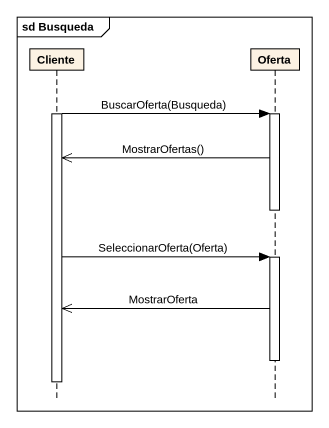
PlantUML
@startuml
mainframe sd Busqueda
hide footbox
participant Cliente
participant Oferta

activate Cliente
Cliente -> Oferta : BuscarOferta(Busqueda)
activate Oferta
Oferta ->> Cliente : MostrarOfertas()
deactivate Oferta
Cliente -> Oferta : SeleccionarOferta(Oferta)
activate Oferta
Oferta ->> Cliente : MostrarOferta
deactivate Oferta
deactivate Cliente
@enduml
